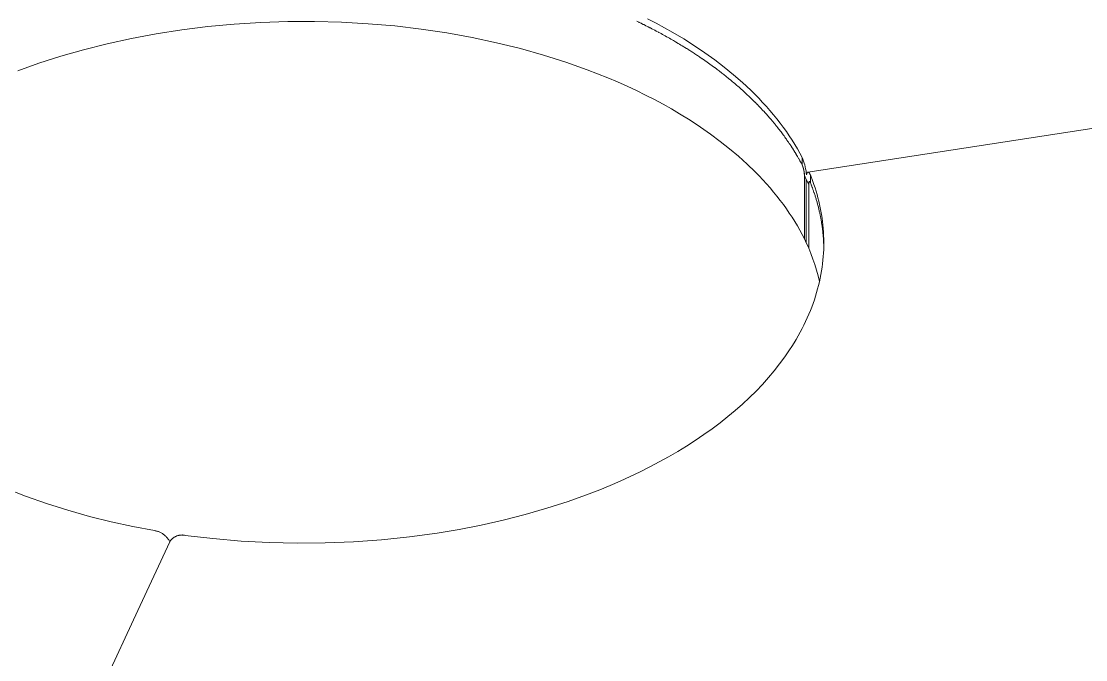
# Model space of a CAD drawing. Header units: inches. Extents: x -4 to 200, y 0 to 129.
# Drawn here: x 168.37 to 180.22, y 107.72 to 114.83 of the extents above; entities that cross this region are included whole.
import ezdxf

# ---------------------------------------------------------------- set-up
doc = ezdxf.new("R2010")
doc.units = ezdxf.units.IN
doc.layers.add('ZANO_R', color=7, linetype='Continuous', lineweight=0)

msp = doc.modelspace()

# ---------------------------------------------------------------- linework, layer by layer
at = {"layer": 'ZANO_R'}
for p, q in [((175.34234, 114.85918), (175.43806, 114.80954)), ((169.87155, 114.69328), (170.15553, 114.73735)), ((170.15553, 114.73735), (170.44492, 114.77325)), ((170.44492, 114.77325), (170.73868, 114.8007)), ((170.73868, 114.8007), (171.03567, 114.81947)), ((171.03567, 114.81947), (171.33474, 114.82939)), ((171.33474, 114.82939), (171.6347, 114.83037)), ((171.6347, 114.83037), (171.93434, 114.82238)), ((171.93434, 114.82238), (172.23248, 114.80549)), ((172.23248, 114.80549), (172.52791, 114.7798)), ((172.52791, 114.7798), (172.8195, 114.74551)), ((172.8195, 114.74551), (173.10614, 114.70288)), ((175.24394, 114.82194), (175.22242, 114.83232)), ((175.24394, 114.82194), (175.24782, 114.82005)), ((175.26879, 114.80982), (175.24782, 114.82005)), ((175.26879, 114.80982), (175.27305, 114.80773)), ((175.29347, 114.79765), (175.27305, 114.80773)), ((175.29347, 114.79765), (175.29811, 114.79535)), ((175.31799, 114.78543), (175.29811, 114.79535)), ((175.31799, 114.78543), (175.32299, 114.78291)), ((175.34234, 114.77314), (175.32299, 114.78291)), ((175.34234, 114.77314), (175.34771, 114.77042)), ((175.36652, 114.76081), (175.34771, 114.77042)), ((175.36652, 114.76081), (175.37224, 114.75787)), ((175.39054, 114.74843), (175.37224, 114.75787)), ((175.39054, 114.74843), (175.39661, 114.74527)), ((175.41438, 114.73599), (175.39661, 114.74527)), ((175.41438, 114.73599), (175.4208, 114.73262)), ((175.43806, 114.7235), (175.4208, 114.73262)), ((175.43806, 114.80954), (175.53106, 114.75911)), ((175.43806, 114.7235), (175.44482, 114.71991)), ((175.46156, 114.71097), (175.44482, 114.71991)), ((175.53106, 114.75911), (175.62135, 114.70796)), ((169.32373, 114.58208), (169.59398, 114.64139)), ((169.59398, 114.64139), (169.87155, 114.69328)), ((173.10614, 114.70288), (173.38679, 114.65221)), ((173.38679, 114.65221), (173.6605, 114.59388)), ((175.46156, 114.71097), (175.46866, 114.70715)), ((175.4849, 114.69838), (175.46866, 114.70715)), ((175.4849, 114.69838), (175.49233, 114.69435)), ((175.50806, 114.68575), (175.49233, 114.69435)), ((175.50806, 114.68575), (175.51582, 114.68149)), ((175.53106, 114.67307), (175.51582, 114.68149)), ((175.53106, 114.67307), (175.53914, 114.66859)), ((175.55389, 114.66035), (175.53914, 114.66859)), ((175.55389, 114.66035), (175.56228, 114.65564)), ((175.57655, 114.64759), (175.56228, 114.65564)), ((175.57655, 114.64759), (175.58525, 114.64264)), ((175.59903, 114.63478), (175.58525, 114.64264)), ((175.59903, 114.63478), (175.60805, 114.6296)), ((175.62135, 114.62192), (175.60805, 114.6296)), ((175.62135, 114.70796), (175.7436, 114.63499)), ((175.62135, 114.62192), (175.63067, 114.61652)), ((175.65223, 114.60391), (175.63067, 114.61652)), ((175.65223, 114.60391), (175.65311, 114.60339)), ((175.6829, 114.58574), (175.65311, 114.60339)), ((175.7436, 114.63499), (175.86234, 114.55967)), ((168.80836, 114.44297), (169.06161, 114.51578)), ((169.06161, 114.51578), (169.32373, 114.58208)), ((173.6605, 114.59388), (173.92638, 114.52831)), ((173.92638, 114.52831), (174.18364, 114.45594)), ((175.6829, 114.58574), (175.69748, 114.57701)), ((175.71336, 114.56742), (175.69748, 114.57701)), ((175.71336, 114.56742), (175.72659, 114.55938)), ((175.7436, 114.54896), (175.72659, 114.55938)), ((175.7436, 114.54896), (175.7555, 114.54161)), ((175.77362, 114.53034), (175.7555, 114.54161)), ((175.77362, 114.53034), (175.78422, 114.52371)), ((175.80342, 114.51158), (175.78422, 114.52371)), ((175.80342, 114.51158), (175.81272, 114.50567)), ((175.833, 114.49268), (175.81272, 114.50567)), ((175.833, 114.49268), (175.84102, 114.4875)), ((175.86234, 114.47363), (175.84102, 114.4875)), ((175.86234, 114.55967), (175.97737, 114.48207)), ((175.97737, 114.48207), (176.08851, 114.40229)), ((168.33087, 114.27985), (168.5646, 114.36416)), ((168.5646, 114.36416), (168.80836, 114.44297)), ((174.18364, 114.45594), (174.43158, 114.37728)), ((174.43158, 114.37728), (174.66962, 114.29284)), ((175.86234, 114.47363), (175.86911, 114.46919)), ((175.89145, 114.45444), (175.86911, 114.46919)), ((175.89145, 114.45444), (175.89699, 114.45076)), ((175.92033, 114.43511), (175.89699, 114.45076)), ((175.92033, 114.43511), (175.92465, 114.4322)), ((175.94897, 114.41564), (175.92465, 114.4322)), ((175.94897, 114.41564), (175.95209, 114.4135)), ((175.97737, 114.39604), (175.95209, 114.4135)), ((175.97737, 114.39604), (175.97932, 114.39468)), ((176.00553, 114.37629), (175.97932, 114.39468)), ((176.00553, 114.37629), (176.00631, 114.37574)), ((176.03344, 114.35641), (176.00631, 114.37574)), ((176.08851, 114.40229), (176.19556, 114.32044)), ((174.66962, 114.29284), (174.89725, 114.20314)), ((176.03344, 114.35641), (176.05963, 114.33747)), ((176.0611, 114.3364), (176.05963, 114.33747)), ((176.0611, 114.3364), (176.08594, 114.31816)), ((176.08851, 114.31626), (176.08594, 114.31816)), ((176.08851, 114.31626), (176.11202, 114.29872)), ((176.11566, 114.29599), (176.11202, 114.29872)), ((176.11566, 114.29599), (176.13786, 114.27917)), ((176.14255, 114.27558), (176.13786, 114.27917)), ((176.14255, 114.27558), (176.16346, 114.25949)), ((176.16919, 114.25505), (176.16346, 114.25949)), ((176.16919, 114.25505), (176.18883, 114.2397)), ((176.19556, 114.32044), (176.29835, 114.2366)), ((174.89725, 114.20314), (175.00705, 114.15649)), ((175.00705, 114.15649), (175.1141, 114.10874)), ((176.19556, 114.2344), (176.18883, 114.2397)), ((176.19556, 114.2344), (176.21395, 114.2198)), ((176.22166, 114.21362), (176.21395, 114.2198)), ((176.22166, 114.21362), (176.23882, 114.19978)), ((176.2475, 114.19272), (176.23882, 114.19978)), ((176.2475, 114.19272), (176.26344, 114.17965)), ((176.27306, 114.1717), (176.26344, 114.17965)), ((176.27306, 114.1717), (176.28782, 114.15941)), ((176.29835, 114.15057), (176.28782, 114.15941)), ((176.29835, 114.2366), (176.39673, 114.1509)), ((176.29835, 114.15057), (176.31194, 114.13906)), ((176.32337, 114.12931), (176.31194, 114.13906)), ((176.32337, 114.12931), (176.33581, 114.11861)), ((176.39673, 114.1509), (176.49055, 114.06346)), ((175.1141, 114.10874), (175.21839, 114.05994)), ((175.21839, 114.05994), (175.31987, 114.01017)), ((175.31987, 114.01017), (175.41854, 113.95949)), ((176.3481, 114.10794), (176.33581, 114.11861)), ((176.3481, 114.10794), (176.35942, 114.09805)), ((176.37256, 114.08646), (176.35942, 114.09805)), ((176.37256, 114.08646), (176.38277, 114.07738)), ((176.39673, 114.06487), (176.38277, 114.07738)), ((176.39673, 114.06487), (176.40586, 114.05662)), ((176.42062, 114.04317), (176.40586, 114.05662)), ((176.42062, 114.04317), (176.42869, 114.03575)), ((176.44422, 114.02136), (176.42869, 114.03575)), ((176.44422, 114.02136), (176.45126, 114.01478)), ((176.46753, 113.99944), (176.45126, 114.01478)), ((176.49055, 114.06346), (176.53571, 114.01912)), ((176.53571, 114.01912), (176.57967, 113.97439)), ((177.12728, 113.15305), (183.23672, 114.09271)), ((175.41854, 113.95949), (175.51437, 113.90798)), ((175.51437, 113.90798), (175.60735, 113.85569)), ((176.46753, 113.99944), (176.47355, 113.99372)), ((176.49055, 113.97743), (176.47355, 113.99372)), ((176.49055, 113.97743), (176.49558, 113.97256)), ((176.51328, 113.95531), (176.49558, 113.97256)), ((176.51328, 113.95531), (176.51734, 113.95131)), ((176.53571, 113.93309), (176.51734, 113.95131)), ((176.53571, 113.93309), (176.53883, 113.92996)), ((176.55784, 113.91077), (176.53883, 113.92996)), ((176.55784, 113.91077), (176.56004, 113.90853)), ((176.57967, 113.88836), (176.56004, 113.90853)), ((176.57967, 113.97439), (176.62243, 113.92929)), ((176.57967, 113.88836), (176.58098, 113.887)), ((176.6012, 113.86585), (176.58098, 113.887)), ((176.62243, 113.92929), (176.66396, 113.88383)), ((175.60735, 113.85569), (175.69748, 113.80269)), ((175.81632, 113.72906), (175.69748, 113.80269)), ((176.6012, 113.86585), (176.60164, 113.86539)), ((176.62243, 113.84325), (176.60164, 113.86539)), ((176.62243, 113.84325), (176.64212, 113.82192)), ((176.64335, 113.82057), (176.64212, 113.82192)), ((176.64335, 113.82057), (176.66193, 113.80006)), ((176.66396, 113.79779), (176.66193, 113.80006)), ((176.66396, 113.88383), (176.70427, 113.83803)), ((176.66396, 113.79779), (176.68147, 113.77811)), ((176.68427, 113.77493), (176.68147, 113.77811)), ((176.68427, 113.77493), (176.70072, 113.7561)), ((176.70427, 113.83803), (176.74333, 113.7919)), ((176.74333, 113.7919), (176.78113, 113.74546)), ((175.93164, 113.65315), (175.81632, 113.72906)), ((176.04324, 113.57505), (175.93164, 113.65315)), ((176.70427, 113.75199), (176.70072, 113.7561)), ((176.70427, 113.75199), (176.71968, 113.734)), ((176.72395, 113.72897), (176.71968, 113.734)), ((176.72395, 113.72897), (176.73836, 113.71183)), ((176.74333, 113.70586), (176.73836, 113.71183)), ((176.74333, 113.70586), (176.75674, 113.68959)), ((176.76239, 113.68268), (176.75674, 113.68959)), ((176.76239, 113.68268), (176.77484, 113.66728)), ((176.78113, 113.65943), (176.77484, 113.66728)), ((176.78113, 113.74546), (176.81766, 113.69874)), ((176.78113, 113.65943), (176.79265, 113.64491)), ((176.81766, 113.69874), (176.85292, 113.65174)), ((176.85292, 113.65174), (176.88689, 113.60449)), ((176.15094, 113.49484), (176.04324, 113.57505)), ((176.79956, 113.6361), (176.79265, 113.64491)), ((176.79956, 113.6361), (176.81016, 113.62246)), ((176.81766, 113.6127), (176.81016, 113.62246)), ((176.81766, 113.6127), (176.82738, 113.59995)), ((176.83545, 113.58924), (176.82738, 113.59995)), ((176.83545, 113.58924), (176.8443, 113.57738)), ((176.85292, 113.56571), (176.8443, 113.57738)), ((176.85292, 113.56571), (176.86093, 113.55474)), ((176.87007, 113.54211), (176.86093, 113.55474)), ((176.87007, 113.54211), (176.87727, 113.53205)), ((176.88689, 113.51845), (176.87727, 113.53205)), ((176.88689, 113.60449), (176.91957, 113.55699)), ((176.91957, 113.55699), (176.95095, 113.50928)), ((176.25456, 113.41264), (176.15094, 113.49484)), ((176.35395, 113.32853), (176.25456, 113.41264)), ((176.88689, 113.51845), (176.8933, 113.5093)), ((176.9034, 113.49473), (176.8933, 113.5093)), ((176.9034, 113.49473), (176.90904, 113.4865)), ((176.91957, 113.47096), (176.90904, 113.4865)), ((176.91957, 113.47096), (176.92448, 113.46364)), ((176.93543, 113.44713), (176.92448, 113.46364)), ((176.93543, 113.44713), (176.93962, 113.44073)), ((176.95095, 113.42325), (176.93962, 113.44073)), ((176.95095, 113.50928), (176.98103, 113.46136)), ((176.95095, 113.42325), (176.95446, 113.41778)), ((176.96615, 113.39931), (176.95446, 113.41778)), ((176.98103, 113.46136), (177.00979, 113.41326)), ((177.00979, 113.41326), (177.03724, 113.36499)), ((176.44894, 113.24264), (176.35395, 113.32853)), ((176.96615, 113.39931), (176.969, 113.39477)), ((176.98103, 113.37533), (176.969, 113.39477)), ((176.98103, 113.37533), (176.98324, 113.37172)), ((176.99557, 113.3513), (176.98324, 113.37172)), ((176.99557, 113.3513), (176.99717, 113.34863)), ((177.00979, 113.32723), (176.99717, 113.34863)), ((177.00979, 113.32723), (177.0108, 113.32549)), ((177.02368, 113.30311), (177.0108, 113.32549)), ((177.02368, 113.30311), (177.02413, 113.30232)), ((177.03724, 113.27896), (177.02413, 113.30232)), ((177.03724, 113.36499), (177.06337, 113.31657)), ((177.06337, 113.31657), (177.06337, 113.23054)), ((177.06337, 113.31657), (177.07147, 113.2957)), ((177.07147, 113.2957), (177.07888, 113.27458)), ((176.5394, 113.15508), (176.44894, 113.24264)), ((177.03724, 113.27896), (177.04988, 113.25586)), ((177.05047, 113.25477), (177.04988, 113.25586)), ((177.05047, 113.25477), (177.0623, 113.23258)), ((177.06337, 113.23054), (177.0623, 113.23258)), ((177.06733, 113.22051), (177.06337, 113.23054)), ((177.06603, 113.22469), (177.06957, 113.21485)), ((177.07096, 113.21035), (177.06733, 113.22051)), ((177.06957, 113.21485), (177.07279, 113.20491)), ((177.07426, 113.20008), (177.07096, 113.21035)), ((177.07279, 113.20491), (177.0757, 113.19487)), ((177.07721, 113.1897), (177.07426, 113.20008)), ((177.0757, 113.19487), (177.07828, 113.18474)), ((177.07982, 113.17924), (177.07721, 113.1897)), ((177.07828, 113.18474), (177.08054, 113.17454)), ((177.07888, 113.27458), (177.08561, 113.25322)), ((177.08209, 113.16869), (177.07982, 113.17924)), ((177.08561, 113.25322), (177.09164, 113.23166)), ((177.09164, 113.23166), (177.09698, 113.20992)), ((177.09698, 113.20992), (177.1016, 113.18802)), ((177.1016, 113.18802), (177.10551, 113.16597)), ((176.58289, 113.11071), (176.5394, 113.15508)), ((176.6252, 113.06596), (176.58289, 113.11071)), ((176.66631, 113.02086), (176.6252, 113.06596)), ((177.08054, 113.17454), (177.08248, 113.16426)), ((177.08401, 113.15808), (177.08209, 113.16869)), ((177.08248, 113.16426), (177.08408, 113.15394)), ((177.08558, 113.14741), (177.08401, 113.15808)), ((177.08408, 113.15394), (177.08536, 113.14356)), ((177.08536, 113.14356), (177.08631, 113.13315)), ((177.0868, 113.13669), (177.08558, 113.14741)), ((177.08631, 113.13315), (177.08692, 113.12272)), ((177.08767, 113.12594), (177.0868, 113.13669)), ((177.08692, 113.12272), (177.0872, 113.11227)), ((177.0872, 113.11227), (177.0872, 112.40965)), ((177.08818, 113.11516), (177.08767, 113.12594)), ((177.10841, 113.07158), (177.08818, 113.11516)), ((177.08818, 113.11516), (177.08818, 112.40968)), ((177.10551, 113.16597), (177.10871, 113.14381)), ((177.13552, 113.01279), (177.1084, 113.07157)), ((177.1084, 113.07157), (177.1084, 112.36609)), ((177.10871, 113.14381), (177.11119, 113.12156)), ((177.11119, 113.12156), (177.11177, 113.125)), ((177.11177, 113.125), (177.11244, 113.12842)), ((177.11244, 113.12842), (177.11321, 113.13182)), ((177.11321, 113.13182), (177.11364, 113.13351)), ((177.11364, 113.13351), (177.1141, 113.13519)), ((177.1141, 113.13519), (177.11449, 113.13653)), ((177.11449, 113.13653), (177.11491, 113.13787)), ((177.11491, 113.13787), (177.11536, 113.1392)), ((177.11536, 113.1392), (177.11584, 113.14051)), ((177.11584, 113.14051), (177.11636, 113.14181)), ((177.11636, 113.14181), (177.11692, 113.14309)), ((177.11692, 113.14309), (177.11722, 113.14372)), ((177.11722, 113.14372), (177.11753, 113.14435)), ((177.11753, 113.14435), (177.11785, 113.14497)), ((177.11785, 113.14497), (177.11818, 113.14559)), ((177.11818, 113.14559), (177.11859, 113.1463)), ((177.11859, 113.1463), (177.11902, 113.14701)), ((177.11902, 113.14701), (177.11924, 113.14735)), ((177.11924, 113.14735), (177.11947, 113.14769)), ((177.11947, 113.14769), (177.1197, 113.14803)), ((177.1197, 113.14803), (177.11995, 113.14836)), ((177.11995, 113.14836), (177.12023, 113.14873)), ((177.12023, 113.14873), (177.12052, 113.1491)), ((177.12052, 113.1491), (177.12083, 113.14945)), ((177.12083, 113.14945), (177.12114, 113.14979)), ((177.12114, 113.14979), (177.12147, 113.15013)), ((177.12147, 113.15013), (177.12163, 113.15029)), ((177.12163, 113.15029), (177.1218, 113.15045)), ((177.1218, 113.15045), (177.12198, 113.15061)), ((177.12198, 113.15061), (177.12215, 113.15076)), ((177.12215, 113.15076), (177.12233, 113.15091)), ((177.12233, 113.15091), (177.12251, 113.15106)), ((177.12251, 113.15106), (177.12283, 113.1513)), ((177.12283, 113.1513), (177.12299, 113.15142)), ((177.12299, 113.15142), (177.12315, 113.15153)), ((177.12315, 113.15153), (177.12332, 113.15164)), ((177.12332, 113.15164), (177.12349, 113.15175)), ((177.12349, 113.15175), (177.12366, 113.15186)), ((177.12366, 113.15186), (177.12383, 113.15196)), ((177.12383, 113.15196), (177.124, 113.15205)), ((177.124, 113.15205), (177.12418, 113.15215)), ((177.12418, 113.15215), (177.12436, 113.15223)), ((177.12436, 113.15223), (177.12454, 113.15232)), ((177.12454, 113.15232), (177.12472, 113.1524)), ((177.12472, 113.1524), (177.1249, 113.15248)), ((177.1249, 113.15248), (177.12509, 113.15255)), ((177.12509, 113.15255), (177.12527, 113.15261)), ((177.12527, 113.15261), (177.12545, 113.15267)), ((177.12545, 113.15267), (177.12563, 113.15272)), ((177.12563, 113.15272), (177.12581, 113.15277)), ((177.12581, 113.15277), (177.12599, 113.15282)), ((177.12599, 113.15282), (177.12618, 113.15286)), ((177.12618, 113.15286), (177.12636, 113.15289)), ((177.12636, 113.15289), (177.12655, 113.15293)), ((177.12655, 113.15293), (177.12673, 113.15295)), ((177.12673, 113.15295), (177.12692, 113.15297)), ((177.12692, 113.15297), (177.12711, 113.15299)), ((177.12711, 113.15299), (177.12729, 113.15301)), ((177.12729, 113.15301), (177.12748, 113.15302)), ((177.12748, 113.15302), (177.12767, 113.15302)), ((177.12767, 113.15302), (177.12785, 113.15302)), ((177.12785, 113.15302), (177.12804, 113.15302)), ((177.12804, 113.15302), (177.12823, 113.15301)), ((177.12823, 113.15301), (177.12843, 113.153)), ((177.12843, 113.153), (177.12863, 113.15298)), ((177.12863, 113.15298), (177.12883, 113.15295)), ((177.12883, 113.15295), (177.12903, 113.15293)), ((177.12903, 113.15293), (177.12923, 113.15289)), ((177.12923, 113.15289), (177.12942, 113.15285)), ((177.12942, 113.15285), (177.12962, 113.15281)), ((177.12962, 113.15281), (177.12982, 113.15277)), ((177.12982, 113.15277), (177.13001, 113.15272)), ((177.13001, 113.15272), (177.13021, 113.15266)), ((177.13021, 113.15266), (177.1304, 113.15261)), ((177.1304, 113.15261), (177.13059, 113.15254)), ((177.13059, 113.15254), (177.13078, 113.15248)), ((177.13078, 113.15248), (177.13097, 113.15241)), ((177.13097, 113.15241), (177.13116, 113.15234)), ((177.13116, 113.15234), (177.13135, 113.15226)), ((177.13135, 113.15226), (177.13156, 113.15217)), ((177.13156, 113.15217), (177.13178, 113.15207)), ((177.13178, 113.15207), (177.13199, 113.15197)), ((177.13199, 113.15197), (177.13221, 113.15187)), ((177.13221, 113.15187), (177.13262, 113.15164)), ((177.13262, 113.15164), (177.13304, 113.15141)), ((177.13304, 113.15141), (177.13344, 113.15116)), ((177.13344, 113.15116), (177.13384, 113.1509)), ((177.13384, 113.1509), (177.13423, 113.15063)), ((177.13423, 113.15063), (177.13461, 113.15036)), ((177.13461, 113.15036), (177.13504, 113.15003)), ((177.13504, 113.15003), (177.13545, 113.1497)), ((177.13545, 113.1497), (177.13586, 113.14936)), ((177.13586, 113.14936), (177.13627, 113.149)), ((177.13627, 113.149), (177.13666, 113.14865)), ((177.13666, 113.14865), (177.13705, 113.14828)), ((177.13705, 113.14828), (177.13781, 113.14752)), ((177.13781, 113.14752), (177.13854, 113.14674)), ((177.13854, 113.14674), (177.13925, 113.14594)), ((177.13925, 113.14594), (177.13994, 113.14512)), ((177.13994, 113.14512), (177.14061, 113.14429)), ((177.14061, 113.14429), (177.14162, 113.14298)), ((177.14162, 113.14298), (177.14259, 113.14164)), ((177.14259, 113.14164), (177.14352, 113.14028)), ((177.14352, 113.14028), (177.14443, 113.1389)), ((177.14443, 113.1389), (177.14531, 113.13751)), ((177.14531, 113.13751), (177.14616, 113.1361)), ((177.14616, 113.1361), (177.1478, 113.13323)), ((177.1478, 113.13323), (177.14952, 113.13002)), ((177.14952, 113.13002), (177.15116, 113.12677)), ((177.15116, 113.12677), (177.15273, 113.12348)), ((177.15273, 113.12348), (177.15423, 113.12016)), ((177.15423, 113.03413), (177.15423, 113.12016)), ((177.15423, 113.12016), (177.18142, 113.04884)), ((176.70621, 112.97542), (176.66631, 113.02086)), ((176.7449, 112.92966), (176.70621, 112.97542)), ((177.13543, 113.00783), (177.13552, 113.01406)), ((177.13543, 112.30521), (177.13543, 113.00783)), ((177.13552, 113.02396), (177.13546, 113.02084)), ((177.13546, 113.02084), (177.13548, 113.01462)), ((177.13565, 113.02707), (177.13552, 113.02396)), ((177.13552, 113.01406), (177.13563, 113.01717)), ((177.13563, 113.01717), (177.1358, 113.02028)), ((177.1358, 113.02938), (177.13565, 113.02707)), ((177.13599, 113.0317), (177.1358, 113.02938)), ((177.1358, 113.02028), (177.13599, 113.02298)), ((177.13624, 113.03401), (177.13599, 113.0317)), ((177.13599, 113.02298), (177.13624, 113.02568)), ((177.13656, 113.03631), (177.13624, 113.03401)), ((177.13624, 113.02568), (177.13656, 113.02837)), ((177.13687, 113.03814), (177.13656, 113.03631)), ((177.13656, 113.02837), (177.13695, 113.03105)), ((177.13705, 113.03905), (177.13687, 113.03814)), ((177.13695, 113.03105), (177.13729, 113.03299)), ((177.13724, 113.03995), (177.13705, 113.03905)), ((177.13746, 113.04085), (177.13724, 113.03995)), ((177.13729, 113.03299), (177.13748, 113.03396)), ((177.1377, 113.04175), (177.13746, 113.04085)), ((177.13748, 113.03396), (177.13769, 113.03492)), ((177.13769, 113.03492), (177.13792, 113.03588)), ((177.13797, 113.04263), (177.1377, 113.04175)), ((177.13792, 113.03588), (177.13817, 113.03683)), ((177.13827, 113.04351), (177.13797, 113.04263)), ((177.13817, 113.03683), (177.13844, 113.03778)), ((177.13851, 113.04415), (177.13827, 113.04351)), ((177.13844, 113.03778), (177.13873, 113.03872)), ((177.13863, 113.04447), (177.13851, 113.04415)), ((177.13877, 113.04479), (177.13863, 113.04447)), ((177.13873, 113.03872), (177.13899, 113.03946)), ((177.13891, 113.0451), (177.13877, 113.04479)), ((177.13905, 113.04541), (177.13891, 113.0451)), ((177.13899, 113.03946), (177.13927, 113.0402)), ((177.13921, 113.04571), (177.13905, 113.04541)), ((177.13937, 113.04601), (177.13921, 113.04571)), ((177.13927, 113.0402), (177.13942, 113.04057)), ((177.13951, 113.04624), (177.13937, 113.04601)), ((177.13942, 113.04057), (177.13958, 113.04093)), ((177.13965, 113.04647), (177.13951, 113.04624)), ((177.13958, 113.04093), (177.13974, 113.04129)), ((177.1398, 113.04669), (177.13965, 113.04647)), ((177.13974, 113.04129), (177.13991, 113.04165)), ((177.13995, 113.04691), (177.1398, 113.04669)), ((177.13991, 113.04165), (177.14006, 113.04193)), ((177.14012, 113.04712), (177.13995, 113.04691)), ((177.14006, 113.04193), (177.1402, 113.04221)), ((177.1402, 113.04723), (177.14012, 113.04712)), ((177.14029, 113.04733), (177.1402, 113.04723)), ((177.1402, 113.04221), (177.14036, 113.04248)), ((177.14037, 113.04743), (177.14029, 113.04733)), ((177.14036, 113.04248), (177.14052, 113.04275)), ((177.14047, 113.04753), (177.14037, 113.04743)), ((177.14056, 113.04763), (177.14047, 113.04753)), ((177.14052, 113.04275), (177.14069, 113.04301)), ((177.14065, 113.04773), (177.14056, 113.04763)), ((177.14073, 113.0478), (177.14065, 113.04773)), ((177.14069, 113.04301), (177.14087, 113.04327)), ((177.14081, 113.04788), (177.14073, 113.0478)), ((177.14089, 113.04795), (177.14081, 113.04788)), ((177.14087, 113.04327), (177.14105, 113.04353)), ((177.14097, 113.04802), (177.14089, 113.04795)), ((177.14105, 113.04809), (177.14097, 113.04802)), ((177.14113, 113.04816), (177.14105, 113.04809)), ((177.14105, 113.04353), (177.14115, 113.04365)), ((177.14122, 113.04822), (177.14113, 113.04816)), ((177.14115, 113.04365), (177.14125, 113.04377)), ((177.14131, 113.04828), (177.14122, 113.04822)), ((177.14125, 113.04377), (177.1414, 113.04395)), ((177.1414, 113.04834), (177.14131, 113.04828)), ((177.14149, 113.0484), (177.1414, 113.04834)), ((177.1414, 113.04395), (177.14155, 113.04412)), ((177.14158, 113.04845), (177.14149, 113.0484)), ((177.14155, 113.04412), (177.14162, 113.0442)), ((177.14167, 113.0485), (177.14158, 113.04845)), ((177.14162, 113.0442), (177.1417, 113.04428)), ((177.14172, 113.04853), (177.14167, 113.0485)), ((177.1417, 113.04428), (177.14178, 113.04436)), ((177.14177, 113.04855), (177.14172, 113.04853)), ((177.14181, 113.04857), (177.14177, 113.04855)), ((177.14178, 113.04436), (177.14187, 113.04444)), ((177.14186, 113.04859), (177.14181, 113.04857)), ((177.14191, 113.04861), (177.14186, 113.04859)), ((177.14187, 113.04444), (177.14195, 113.04452)), ((177.14196, 113.04863), (177.14191, 113.04861)), ((177.14195, 113.04452), (177.14203, 113.04459)), ((177.14201, 113.04865), (177.14196, 113.04863)), ((177.14206, 113.04867), (177.14201, 113.04865)), ((177.14203, 113.04459), (177.14212, 113.04467)), ((177.14211, 113.04868), (177.14206, 113.04867)), ((177.14215, 113.0487), (177.14211, 113.04868)), ((177.14212, 113.04467), (177.14221, 113.04474)), ((177.1422, 113.04871), (177.14215, 113.0487)), ((177.14225, 113.04872), (177.1422, 113.04871)), ((177.14221, 113.04474), (177.1423, 113.04481)), ((177.1423, 113.04874), (177.14225, 113.04872)), ((177.14234, 113.04875), (177.1423, 113.04874)), ((177.1423, 113.04481), (177.14239, 113.04487)), ((177.14244, 113.04877), (177.14234, 113.04875)), ((177.14239, 113.04487), (177.14248, 113.04494)), ((177.14254, 113.04878), (177.14244, 113.04877)), ((177.14248, 113.04494), (177.14258, 113.045)), ((177.14264, 113.04879), (177.14254, 113.04878)), ((177.14258, 113.045), (177.14267, 113.04505)), ((177.14274, 113.0488), (177.14264, 113.04879)), ((177.14267, 113.04505), (177.14276, 113.04511)), ((177.14284, 113.04881), (177.14274, 113.0488)), ((177.14276, 113.04511), (177.14285, 113.04516)), ((177.14293, 113.04881), (177.14284, 113.04881)), ((177.14285, 113.04516), (177.14295, 113.04521)), ((177.14303, 113.04882), (177.14293, 113.04881)), ((177.14295, 113.04521), (177.14304, 113.04525)), ((177.14313, 113.04881), (177.14303, 113.04882)), ((177.14304, 113.04525), (177.14314, 113.04529)), ((177.14323, 113.04881), (177.14313, 113.04881)), ((177.14314, 113.04529), (177.14324, 113.04533)), ((177.14333, 113.0488), (177.14323, 113.04881)), ((177.14324, 113.04533), (177.14334, 113.04537)), ((177.14343, 113.04879), (177.14333, 113.0488)), ((177.14334, 113.04537), (177.14344, 113.0454)), ((177.14353, 113.04878), (177.14343, 113.04879)), ((177.14344, 113.0454), (177.14354, 113.04543)), ((177.14363, 113.04877), (177.14353, 113.04878)), ((177.14354, 113.04543), (177.14364, 113.04546)), ((177.14375, 113.04874), (177.14363, 113.04877)), ((177.14364, 113.04546), (177.14374, 113.04549)), ((177.14374, 113.04549), (177.14384, 113.04551)), ((177.14388, 113.04872), (177.14375, 113.04874)), ((177.14384, 113.04551), (177.14395, 113.04552)), ((177.144, 113.04869), (177.14388, 113.04872)), ((177.14395, 113.04552), (177.14405, 113.04554)), ((177.14412, 113.04865), (177.144, 113.04869)), ((177.14405, 113.04554), (177.1441, 113.04554)), ((177.1441, 113.04554), (177.14416, 113.04555)), ((177.14424, 113.04861), (177.14412, 113.04865)), ((177.14416, 113.04555), (177.14425, 113.04555)), ((177.14436, 113.04857), (177.14424, 113.04861)), ((177.14425, 113.04555), (177.14435, 113.04556)), ((177.14435, 113.04556), (177.14444, 113.04556)), ((177.14448, 113.04853), (177.14436, 113.04857)), ((177.14444, 113.04556), (177.14454, 113.04556)), ((177.14459, 113.04848), (177.14448, 113.04853)), ((177.14454, 113.04556), (177.14463, 113.04555)), ((177.14471, 113.04843), (177.14459, 113.04848)), ((177.14463, 113.04562), (177.14758, 113.04604)), ((177.14463, 113.04555), (177.14473, 113.04554)), ((177.14482, 113.04837), (177.14471, 113.04843)), ((177.14473, 113.04554), (177.14483, 113.04553)), ((177.14493, 113.04832), (177.14482, 113.04837)), ((177.14483, 113.04553), (177.14492, 113.04552)), ((177.14492, 113.04552), (177.14502, 113.0455)), ((177.14504, 113.04826), (177.14493, 113.04832)), ((177.14502, 113.0455), (177.14511, 113.04548)), ((177.14515, 113.0482), (177.14504, 113.04826)), ((177.14511, 113.04548), (177.14521, 113.04546)), ((177.14526, 113.04813), (177.14515, 113.0482)), ((177.14521, 113.04546), (177.1453, 113.04544)), ((177.14537, 113.04806), (177.14526, 113.04813)), ((177.1453, 113.04544), (177.14539, 113.04541)), ((177.14547, 113.04799), (177.14537, 113.04806)), ((177.14539, 113.04541), (177.14549, 113.04539)), ((177.14558, 113.04792), (177.14547, 113.04799)), ((177.14549, 113.04539), (177.14558, 113.04536)), ((177.14568, 113.04785), (177.14558, 113.04792)), ((177.14558, 113.04536), (177.14567, 113.04533)), ((177.14567, 113.04533), (177.14579, 113.04528)), ((177.14589, 113.04769), (177.14568, 113.04785)), ((177.14579, 113.04528), (177.14591, 113.04523)), ((177.14609, 113.04753), (177.14589, 113.04769)), ((177.14591, 113.04523), (177.14603, 113.04518)), ((177.14603, 113.04518), (177.14614, 113.04513)), ((177.14628, 113.04736), (177.14609, 113.04753)), ((177.14614, 113.04513), (177.14626, 113.04507)), ((177.14626, 113.04507), (177.14637, 113.04501)), ((177.14647, 113.04718), (177.14628, 113.04736)), ((177.14637, 113.04501), (177.14648, 113.04495)), ((177.14666, 113.04701), (177.14647, 113.04718)), ((177.14648, 113.04495), (177.14659, 113.04488)), ((177.14659, 113.04488), (177.1467, 113.04481)), ((177.14685, 113.04682), (177.14666, 113.04701)), ((177.1467, 113.04481), (177.14681, 113.04475)), ((177.14681, 113.04475), (177.14692, 113.04467)), ((177.14703, 113.04664), (177.14685, 113.04682)), ((177.14692, 113.04467), (177.14702, 113.0446)), ((177.14702, 113.0446), (177.14723, 113.04445)), ((177.1473, 113.04634), (177.14703, 113.04664)), ((177.14723, 113.04445), (177.14743, 113.04429)), ((177.14758, 113.04603), (177.1473, 113.04634)), ((177.14743, 113.04429), (177.14768, 113.04408)), ((177.14784, 113.04573), (177.14758, 113.04603)), ((177.14768, 113.04408), (177.14792, 113.04386)), ((177.14809, 113.04541), (177.14784, 113.04573)), ((177.14792, 113.04386), (177.14816, 113.04364)), ((177.14834, 113.04509), (177.14809, 113.04541)), ((177.14816, 113.04364), (177.14839, 113.04341)), ((177.14859, 113.04477), (177.14834, 113.04509)), ((177.14839, 113.04341), (177.14862, 113.04317)), ((177.14905, 113.04412), (177.14859, 113.04477)), ((177.14862, 113.04317), (177.14884, 113.04293)), ((177.14884, 113.04293), (177.14905, 113.04269)), ((177.1495, 113.04345), (177.14905, 113.04412)), ((177.14905, 113.04269), (177.14926, 113.04244)), ((177.14926, 113.04244), (177.14952, 113.04212)), ((177.14993, 113.04276), (177.1495, 113.04345)), ((177.14952, 113.04212), (177.14977, 113.04179)), ((177.14977, 113.04179), (177.15001, 113.04147)), ((177.15034, 113.04207), (177.14993, 113.04276)), ((177.15001, 113.04147), (177.15025, 113.04113)), ((177.15025, 113.04113), (177.15071, 113.04046)), ((177.15074, 113.04137), (177.15034, 113.04207)), ((177.15071, 113.04046), (177.15115, 113.03977)), ((177.1517, 113.0396), (177.15074, 113.04137)), ((177.15115, 113.03977), (177.15167, 113.0389)), ((177.15167, 113.0389), (177.15217, 113.03803)), ((177.15259, 113.0378), (177.1517, 113.0396)), ((177.15217, 113.03803), (177.15265, 113.03714)), ((177.15344, 113.03597), (177.15259, 113.0378)), ((177.15265, 113.03714), (177.15311, 113.03624)), ((177.15311, 113.03624), (177.15398, 113.03443)), ((177.15423, 113.03413), (177.15344, 113.03597)), ((177.15398, 113.03443), (177.15481, 113.03259)), ((177.16126, 113.01638), (177.15423, 113.03413)), ((177.16126, 113.01638), (177.16285, 113.0123)), ((177.16813, 112.99858), (177.16285, 113.0123)), ((177.16813, 112.99858), (177.16975, 112.99434)), ((177.17486, 112.98072), (177.16975, 112.99434)), ((177.17486, 112.98072), (177.17649, 112.9763)), ((177.18142, 112.9628), (177.17649, 112.9763)), ((177.18142, 113.04884), (177.19409, 113.01282)), ((177.18142, 112.9628), (177.18308, 112.95821)), ((177.18784, 112.94482), (177.18308, 112.95821)), ((177.18784, 112.94482), (177.1895, 112.94006)), ((177.19409, 112.92678), (177.1895, 112.94006)), ((177.19409, 113.01282), (177.20612, 112.97657)), ((177.20612, 112.97657), (177.2175, 112.94009)), ((177.2175, 112.94009), (177.22823, 112.90339)), ((176.78235, 112.88359), (176.7449, 112.92966)), ((176.81856, 112.83722), (176.78235, 112.88359)), ((176.85351, 112.79059), (176.81856, 112.83722)), ((177.19409, 112.92678), (177.19577, 112.92185)), ((177.20019, 112.90868), (177.19577, 112.92185)), ((177.20019, 112.90868), (177.20187, 112.90358)), ((177.20612, 112.89053), (177.20187, 112.90358)), ((177.20612, 112.89053), (177.20781, 112.88525)), ((177.21189, 112.87232), (177.20781, 112.88525)), ((177.21189, 112.87232), (177.21359, 112.86686)), ((177.2175, 112.85405), (177.21359, 112.86686)), ((177.2175, 112.85405), (177.2192, 112.84841)), ((177.22295, 112.83573), (177.2192, 112.84841)), ((177.22295, 112.83573), (177.22464, 112.82991)), ((177.22823, 112.81735), (177.22464, 112.82991)), ((177.22823, 112.90339), (177.23828, 112.86647)), ((177.23828, 112.86647), (177.24766, 112.82934)), ((177.24766, 112.82934), (177.25635, 112.792)), ((176.88721, 112.74369), (176.85351, 112.79059)), ((176.91964, 112.69656), (176.88721, 112.74369)), ((177.22823, 112.81735), (177.22991, 112.81135)), ((177.23334, 112.79892), (177.22991, 112.81135)), ((177.23334, 112.79892), (177.23501, 112.79273)), ((177.23777, 112.7824), (177.23501, 112.79273)), ((177.23777, 112.7824), (177.23994, 112.77406)), ((177.24306, 112.76189), (177.23994, 112.77406)), ((177.24306, 112.76189), (177.2447, 112.75534)), ((177.24766, 112.7433), (177.2447, 112.75534)), ((177.24766, 112.7433), (177.24928, 112.73656)), ((177.25209, 112.72466), (177.24928, 112.73656)), ((177.25209, 112.72466), (177.25369, 112.71773)), ((177.25635, 112.70597), (177.25369, 112.71773)), ((177.25635, 112.792), (177.26434, 112.75446)), ((177.25635, 112.70597), (177.25792, 112.69885)), ((177.26434, 112.75446), (177.27162, 112.71673)), ((177.27162, 112.71673), (177.27818, 112.67881)), ((176.95078, 112.6492), (176.91964, 112.69656)), ((176.98065, 112.60163), (176.95078, 112.6492)), ((177.00923, 112.55388), (176.98065, 112.60163)), ((177.26043, 112.68722), (177.25792, 112.69885)), ((177.26043, 112.68722), (177.26197, 112.67991)), ((177.26434, 112.66843), (177.26197, 112.67991)), ((177.26434, 112.66843), (177.26585, 112.66093)), ((177.26807, 112.64959), (177.26585, 112.66093)), ((177.26807, 112.64959), (177.26954, 112.64189)), ((177.27162, 112.63069), (177.26954, 112.64189)), ((177.27162, 112.63069), (177.27305, 112.6228)), ((177.27499, 112.61176), (177.27305, 112.6228)), ((177.27499, 112.61176), (177.27637, 112.60367)), ((177.27818, 112.59277), (177.27637, 112.60367)), ((177.27818, 112.67881), (177.28402, 112.6407)), ((177.27818, 112.59277), (177.27952, 112.58449)), ((177.28119, 112.57374), (177.27952, 112.58449)), ((177.28402, 112.6407), (177.28911, 112.60242)), ((177.28911, 112.60242), (177.29347, 112.56396)), ((177.03652, 112.50595), (177.00923, 112.55388)), ((177.06251, 112.45787), (177.03652, 112.50595)), ((177.28119, 112.57374), (177.28247, 112.56526)), ((177.28402, 112.55467), (177.28247, 112.56526)), ((177.28402, 112.55467), (177.28524, 112.54598)), ((177.28666, 112.53555), (177.28524, 112.54598)), ((177.28666, 112.53555), (177.28782, 112.52666)), ((177.28911, 112.51638), (177.28782, 112.52666)), ((177.28911, 112.51638), (177.29021, 112.5073)), ((177.29138, 112.49718), (177.29021, 112.5073)), ((177.29138, 112.49718), (177.29241, 112.48789)), ((177.29347, 112.47793), (177.29241, 112.48789)), ((177.29347, 112.56396), (177.29706, 112.52534)), ((177.29347, 112.47793), (177.29442, 112.46844)), ((177.29536, 112.45864), (177.29442, 112.46844)), ((177.29706, 112.52534), (177.29989, 112.48657)), ((177.29989, 112.48657), (177.30194, 112.44764)), ((177.0872, 112.40965), (177.06251, 112.45787)), ((177.0872, 112.40965), (177.08818, 112.40981)), ((177.08818, 112.40968), (177.10841, 112.36609)), ((177.1084, 112.36609), (177.13543, 112.30751)), ((177.29536, 112.45864), (177.29623, 112.44895)), ((177.29684, 112.44195), (177.29623, 112.44895)), ((177.29684, 112.44195), (177.29786, 112.42941)), ((177.29857, 112.41994), (177.29786, 112.42941)), ((177.29857, 112.41994), (177.29928, 112.40984)), ((177.29989, 112.40053), (177.29928, 112.40984)), ((177.29989, 112.40053), (177.30051, 112.39022)), ((177.30101, 112.38109), (177.30051, 112.39022)), ((177.30101, 112.38109), (177.30154, 112.37057)), ((177.30194, 112.3616), (177.30154, 112.37057)), ((177.30194, 112.44764), (177.30322, 112.40857)), ((177.30194, 112.3616), (177.30237, 112.35088)), ((177.30268, 112.34209), (177.30237, 112.35088)), ((177.30322, 112.40857), (177.3037, 112.36936)), ((177.3037, 112.36936), (177.30339, 112.33003)), ((177.13543, 112.30521), (177.16013, 112.24512)), ((177.16013, 112.24512), (177.18299, 112.18431)), ((177.30034, 112.251), (177.29758, 112.21133)), ((177.30227, 112.29057), (177.30034, 112.251)), ((177.30339, 112.33003), (177.30227, 112.29057)), ((177.30268, 112.34209), (177.30301, 112.33115)), ((177.30322, 112.32253), (177.30301, 112.33115)), ((177.18299, 112.18431), (177.20398, 112.12283)), ((177.20398, 112.12283), (177.22309, 112.06073)), ((177.28959, 112.13169), (177.28433, 112.09174)), ((177.294, 112.17155), (177.28959, 112.13169)), ((177.29758, 112.21133), (177.294, 112.17155)), ((177.22309, 112.06073), (177.24031, 111.99809)), ((177.24031, 111.99809), (177.25561, 111.93495)), ((177.27128, 112.01165), (177.26347, 111.97151)), ((177.27823, 112.05173), (177.27128, 112.01165)), ((177.28433, 112.09174), (177.27823, 112.05173)), ((177.24526, 111.8911), (177.23485, 111.85085)), ((177.2548, 111.93133), (177.24526, 111.8911)), ((177.26347, 111.97151), (177.2548, 111.93133)), ((177.2114, 111.7703), (177.19835, 111.73002)), ((177.22356, 111.81058), (177.2114, 111.7703)), ((177.23485, 111.85085), (177.22356, 111.81058)), ((177.1696, 111.64949), (177.1539, 111.60926)), ((177.18442, 111.68974), (177.1696, 111.64949)), ((177.19835, 111.73002), (177.18442, 111.68974)), ((177.11981, 111.52892), (177.10143, 111.48883)), ((177.1373, 111.56906), (177.11981, 111.52892)), ((177.1539, 111.60926), (177.1373, 111.56906)), ((177.06198, 111.40885), (177.04092, 111.36899)), ((177.08215, 111.4488), (177.06198, 111.40885)), ((177.10143, 111.48883), (177.08215, 111.4488)), ((176.99612, 111.28955), (176.97239, 111.25)), ((177.01897, 111.32922), (176.99612, 111.28955)), ((177.04092, 111.36899), (177.01897, 111.32922)), ((176.92227, 111.17129), (176.86862, 111.09315)), ((176.94777, 111.21058), (176.92227, 111.17129)), ((176.97239, 111.25), (176.94777, 111.21058)), ((176.86862, 111.09315), (176.81148, 111.01567)), ((176.75088, 110.93892), (176.68686, 110.86299)), ((176.81148, 111.01567), (176.75088, 110.93892)), ((176.68686, 110.86299), (176.61948, 110.78793)), ((176.54879, 110.71384), (176.47485, 110.64078)), ((176.61948, 110.78793), (176.54879, 110.71384)), ((176.39774, 110.56882), (176.31753, 110.49804)), ((176.47485, 110.64078), (176.39774, 110.56882)), ((176.31753, 110.49804), (176.2343, 110.42849)), ((176.14813, 110.36024), (176.05913, 110.29335)), ((176.2343, 110.42849), (176.14813, 110.36024)), ((175.96738, 110.22789), (175.87299, 110.1639)), ((176.05913, 110.29335), (175.96738, 110.22789)), ((175.77606, 110.10143), (175.67671, 110.04054)), ((175.87299, 110.1639), (175.77606, 110.10143)), ((175.57505, 109.98127), (175.47119, 109.92366)), ((175.67671, 110.04054), (175.57505, 109.98127)), ((175.36525, 109.86775), (175.25735, 109.81357)), ((175.47119, 109.92366), (175.36525, 109.86775)), ((175.14763, 109.76115), (175.03619, 109.71053)), ((175.25735, 109.81357), (175.14763, 109.76115)), ((168.4171, 109.54211), (168.18738, 109.63159)), ((174.92317, 109.66171), (174.8087, 109.61473)), ((175.03619, 109.71053), (174.92317, 109.66171)), ((168.65109, 109.46003), (168.4171, 109.54211)), ((174.69289, 109.56959), (174.4578, 109.4849)), ((174.8087, 109.61473), (174.69289, 109.56959)), ((168.88839, 109.38537), (168.65109, 109.46003)), ((169.12802, 109.31807), (168.88839, 109.38537)), ((174.21889, 109.40768), (173.97714, 109.33794)), ((174.4578, 109.4849), (174.21889, 109.40768)), ((169.36908, 109.25807), (169.12802, 109.31807)), ((173.73351, 109.27562), (173.4889, 109.22061)), ((173.97714, 109.33794), (173.73351, 109.27562)), ((169.61069, 109.20522), (169.36908, 109.25807)), ((169.85203, 109.15937), (169.61069, 109.20522)), ((169.85974, 109.15805), (169.85203, 109.15937)), ((169.86739, 109.15647), (169.85974, 109.15805)), ((169.87499, 109.15462), (169.86739, 109.15647)), ((169.88252, 109.15251), (169.87499, 109.15462)), ((169.88998, 109.15014), (169.88252, 109.15251)), ((169.89734, 109.14752), (169.88998, 109.15014)), ((169.90461, 109.14464), (169.89734, 109.14752)), ((173.24418, 109.17277), (173.00016, 109.13191)), ((173.4889, 109.22061), (173.24418, 109.17277)), ((170.02141, 109.03434), (169.66627, 108.26948)), ((169.91178, 109.14152), (169.90461, 109.14464)), ((169.91884, 109.13815), (169.91178, 109.14152)), ((169.92577, 109.13453), (169.91884, 109.13815)), ((169.93258, 109.13068), (169.92577, 109.13453)), ((169.93925, 109.1266), (169.93258, 109.13068)), ((169.94577, 109.12228), (169.93925, 109.1266)), ((169.95214, 109.11775), (169.94577, 109.12228)), ((169.95835, 109.113), (169.95214, 109.11775)), ((169.96439, 109.10803), (169.95835, 109.113)), ((169.97026, 109.10286), (169.96439, 109.10803)), ((169.97595, 109.0975), (169.97026, 109.10286)), ((169.98144, 109.09193), (169.97595, 109.0975)), ((169.98674, 109.08618), (169.98144, 109.09193)), ((169.99184, 109.08026), (169.98674, 109.08618)), ((169.99674, 109.07415), (169.99184, 109.08026)), ((170.00141, 109.06789), (169.99674, 109.07415)), ((170.00587, 109.06146), (170.00141, 109.06789)), ((170.01011, 109.05489), (170.00587, 109.06146)), ((170.01411, 109.04817), (170.01011, 109.05489)), ((170.01788, 109.04132), (170.01411, 109.04817)), ((170.02141, 109.03434), (170.01788, 109.04132)), ((170.02437, 109.03897), (170.02141, 109.03434)), ((170.02749, 109.04349), (170.02437, 109.03897)), ((170.03077, 109.04789), (170.02749, 109.04349)), ((170.03419, 109.05219), (170.03077, 109.04789)), ((170.03775, 109.05636), (170.03419, 109.05219)), ((170.04146, 109.06041), (170.03775, 109.05636)), ((170.04531, 109.06433), (170.04146, 109.06041)), ((170.04928, 109.06812), (170.04531, 109.06433)), ((170.05339, 109.07176), (170.04928, 109.06812)), ((170.05761, 109.07527), (170.05339, 109.07176)), ((170.06196, 109.07862), (170.05761, 109.07527)), ((170.06641, 109.08183), (170.06196, 109.07862)), ((170.07098, 109.08488), (170.06641, 109.08183)), ((170.07565, 109.08777), (170.07098, 109.08488)), ((170.08041, 109.0905), (170.07565, 109.08777)), ((170.08526, 109.09307), (170.08041, 109.0905)), ((170.0902, 109.09546), (170.08526, 109.09307)), ((170.09522, 109.09769), (170.0902, 109.09546)), ((170.10031, 109.09974), (170.09522, 109.09769)), ((170.10547, 109.10162), (170.10031, 109.09974)), ((170.11069, 109.10332), (170.10547, 109.10162)), ((170.11597, 109.10484), (170.11069, 109.10332)), ((170.12129, 109.10618), (170.11597, 109.10484)), ((170.12666, 109.10733), (170.12129, 109.10618)), ((170.13206, 109.1083), (170.12666, 109.10733)), ((170.1375, 109.10908), (170.13206, 109.1083)), ((170.14295, 109.10968), (170.1375, 109.10908)), ((170.14843, 109.11009), (170.14295, 109.10968)), ((170.15391, 109.11031), (170.14843, 109.11009)), ((170.1594, 109.11034), (170.15391, 109.11031)), ((170.16489, 109.11019), (170.1594, 109.11034)), ((170.17037, 109.10984), (170.16489, 109.11019)), ((170.17584, 109.10931), (170.17037, 109.10984)), ((170.18128, 109.10859), (170.17584, 109.10931)), ((170.18669, 109.10768), (170.18128, 109.10859)), ((170.19207, 109.10659), (170.18669, 109.10768)), ((170.50299, 109.07004), (170.19207, 109.10659)), ((170.8149, 109.04331), (170.50299, 109.07004)), ((171.12751, 109.02641), (170.8149, 109.04331)), ((172.06633, 109.03487), (171.75353, 109.02219)), ((172.37858, 109.0574), (172.06633, 109.03487)), ((172.68996, 109.08976), (172.37858, 109.0574)), ((173.00016, 109.13191), (172.68996, 109.08976)), ((171.44048, 109.01937), (171.12751, 109.02641)), ((171.75353, 109.02219), (171.44048, 109.01937)), ((168.38377, 105.50667), (169.66627, 108.26948))]:
    msp.add_line(p, q, dxfattribs=at)

doc.saveas('drawing.dxf')
